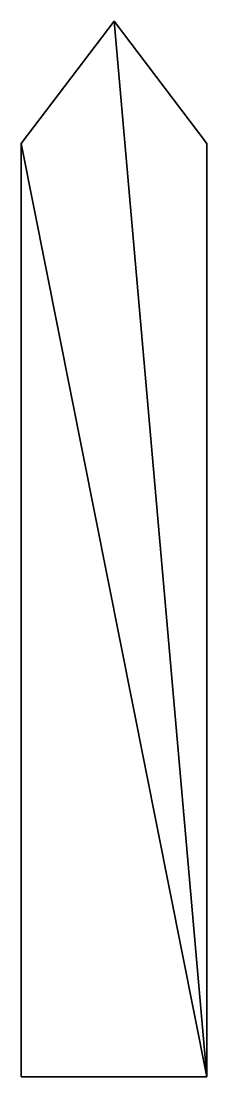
# Model space of a CAD drawing. Extents: x -11 to 11, y -17 to 106.
import ezdxf

# ---------------------------------------------------------------- set-up
doc = ezdxf.new("R2010")
doc.units = 0
doc.layers.add('fence03', color=250, linetype='CONTINUOUS')

msp = doc.modelspace()

# ---------------------------------------------------------------- meshes
at = {"layer": 'fence03'}
mesh = msp.add_polyface(dxfattribs=at)
corners = [(10.943706, -17.193525, 6.037753), (10.943706, 91.925225, 6.037753), (-10.785084, -17.193525, 6.037753), (-10.785084, 91.925225, 6.037753), (-10.785084, -17.193525, -6.037753), (-10.785084, 91.925225, -6.037753), (10.943706, -17.193525, -6.037753), (10.943706, 91.925225, -6.037753), (0.0867, 106.250752, 6.037753), (0.0867, 106.250752, -6.037753)]
mesh.append_faces([[corners[k] for k in face] for face in [(6, 0, 1), (8, 3, 5), (3, 8, 0), (8, 1, 0), (6, 9, 5), (4, 2, 0), (6, 7, 9), (9, 7, 1), (2, 4, 5), (6, 1, 7), (8, 5, 9), (3, 0, 2), (6, 5, 4), (4, 0, 6), (9, 1, 8), (2, 5, 3)]])

doc.saveas('drawing.dxf')
